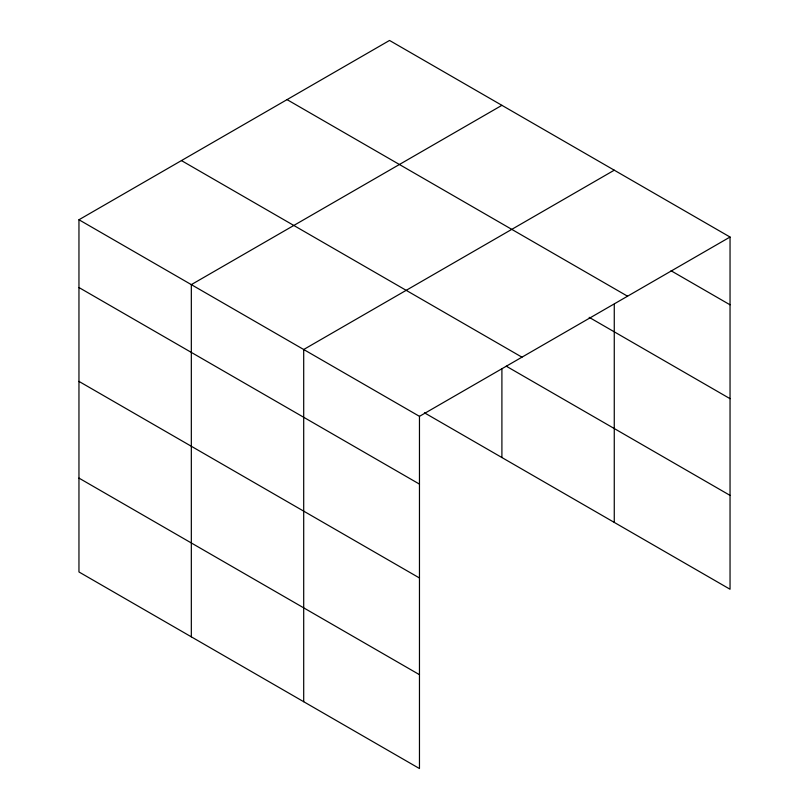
<?xml version="1.0" encoding="UTF-8"?>
<svg xmlns="http://www.w3.org/2000/svg" width="809" height="809" viewBox="0 0 809 809"><rect width="100%" height="100%" fill="white"/><g stroke="black" fill="none" stroke-linecap="round" stroke-linejoin="round"><path stroke-width="1.21" d="M614.264 304.295L614.264 522.402M78.958 219.755L419.466 416.342L419.466 768.55L78.958 571.963L78.958 219.755L389.534 40.45L730.042 237.037L730.042 589.245L424.442 412.812M501.904 105.322L191.328 284.626L191.328 636.835M614.264 170.193L303.699 349.508L303.699 701.706M419.466 416.342L730.042 237.037M671.055 270.752L730.042 304.811M287.043 99.618L627.551 296.205M589.174 317.34L730.042 398.675M181.449 160.587L521.957 357.173M506.262 366.184L730.042 495.381M78.958 287.529L419.466 484.116M78.958 381.393L419.466 577.98M78.958 478.099L419.466 674.686M501.904 368.671L501.904 457.53"/></g></svg>
